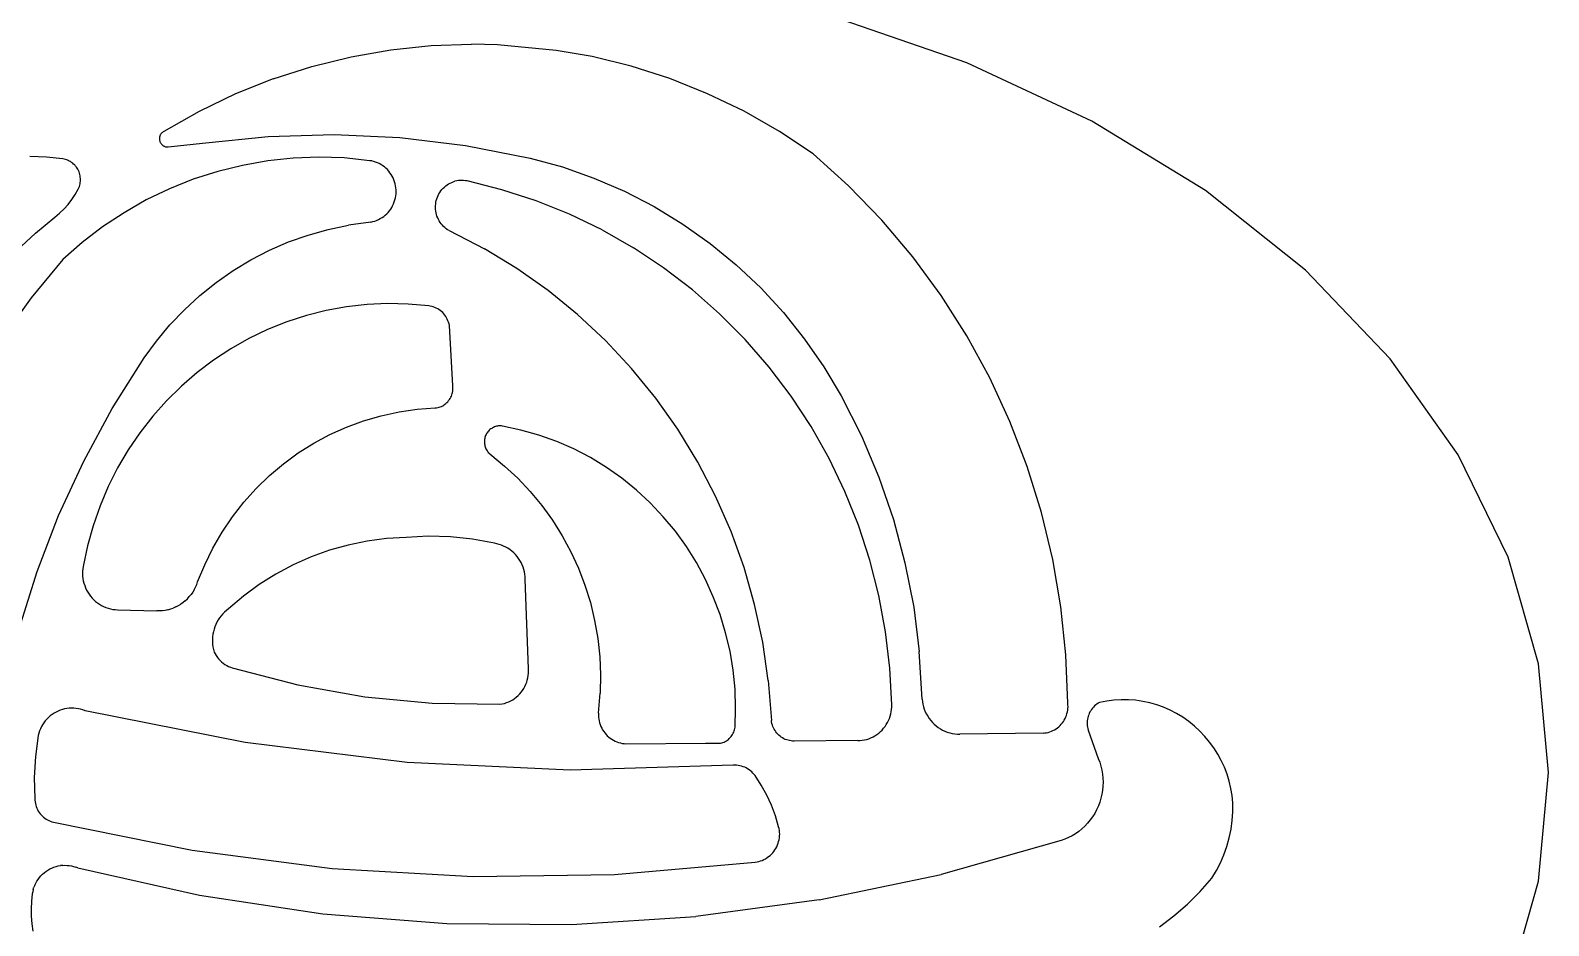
# Model space of a CAD drawing. Extents: x 396092 to 455492, y 17293 to 132793.
# Drawn here: x 413726.5 to 413856.6, y 46302.6 to 46379.4 of the extents above; entities that cross this region are included whole.
import ezdxf

# ---------------------------------------------------------------- set-up
doc = ezdxf.new("R2010")
doc.units = 0
doc.header["$LTSCALE"] = 1000
doc.header["$MEASUREMENT"] = 0
doc.layers.add('MU', color=34, linetype='Continuous')

msp = doc.modelspace()

# ---------------------------------------------------------------- linework, layer by layer
at = {"layer": 'MU', "color": 37}
for p, q in [((413806.76, 46376.59), (413795.23, 46380.56)), ((413757.38, 46377.72), (413760.83, 46378.08)), ((413760.83, 46378.08), (413764.29, 46378.2)), ((413766.51, 46378.13), (413764.29, 46378.2)), ((413771.55, 46377.66), (413766.51, 46378.13)), ((413750.6, 46376.29), (413753.97, 46377.12)), ((413753.97, 46377.12), (413757.38, 46377.72)), ((413774.62, 46377.13), (413771.55, 46377.66)), ((413777.99, 46376.3), (413774.62, 46377.13)), ((413817.48, 46371.6), (413806.76, 46376.59)), ((413747.29, 46375.23), (413744.06, 46373.94)), ((413747.29, 46375.23), (413750.6, 46376.29)), ((413781.29, 46375.24), (413777.99, 46376.3)), ((413784.52, 46373.95), (413781.29, 46375.24)), ((413744.06, 46373.94), (413740.93, 46372.43)), ((413787.66, 46372.44), (413784.52, 46373.95)), ((413740.93, 46372.43), (413737.9, 46370.71)), ((413790.68, 46370.72), (413787.66, 46372.44)), ((413827.21, 46365.64), (413817.48, 46371.6)), ((413737.54, 46370.15), (413737.53, 46370.1)), ((413737.53, 46370.1), (413737.54, 46370.06)), ((413737.55, 46370.24), (413737.54, 46370.2)), ((413737.54, 46370.2), (413737.54, 46370.15)), ((413737.54, 46370.06), (413737.54, 46370.01)), ((413737.54, 46370.01), (413737.55, 46369.96)), ((413737.56, 46370.29), (413737.55, 46370.24)), ((413737.55, 46369.96), (413737.56, 46369.92)), ((413737.58, 46370.33), (413737.56, 46370.29)), ((413737.59, 46370.37), (413737.58, 46370.33)), ((413737.61, 46370.42), (413737.59, 46370.37)), ((413737.64, 46370.46), (413737.61, 46370.42)), ((413737.66, 46370.5), (413737.64, 46370.46)), ((413737.69, 46370.53), (413737.66, 46370.5)), ((413737.72, 46370.57), (413737.69, 46370.53)), ((413737.75, 46370.6), (413737.72, 46370.57)), ((413737.79, 46370.63), (413737.75, 46370.6)), ((413737.82, 46370.66), (413737.79, 46370.63)), ((413737.86, 46370.69), (413737.82, 46370.66)), ((413737.9, 46370.71), (413737.86, 46370.69)), ((413741.23, 46369.71), (413746.85, 46370.29)), ((413746.85, 46370.29), (413752.51, 46370.45)), ((413752.51, 46370.45), (413758.15, 46370.19)), ((413758.15, 46370.19), (413763.77, 46369.51)), ((413793.59, 46368.8), (413790.68, 46370.72)), ((413737.56, 46369.92), (413737.57, 46369.87)), ((413737.57, 46369.87), (413737.58, 46369.83)), ((413737.58, 46369.83), (413737.6, 46369.79)), ((413737.6, 46369.79), (413737.62, 46369.74)), ((413737.62, 46369.74), (413737.65, 46369.7)), ((413737.65, 46369.7), (413737.67, 46369.67)), ((413737.67, 46369.67), (413737.7, 46369.63)), ((413737.7, 46369.63), (413737.73, 46369.59)), ((413737.73, 46369.59), (413737.77, 46369.56)), ((413737.77, 46369.56), (413737.8, 46369.53)), ((413737.8, 46369.53), (413737.84, 46369.51)), ((413737.84, 46369.51), (413737.88, 46369.48)), ((413737.88, 46369.48), (413737.92, 46369.46)), ((413737.92, 46369.46), (413737.96, 46369.44)), ((413737.96, 46369.44), (413738, 46369.42)), ((413738, 46369.42), (413738.05, 46369.41)), ((413738.05, 46369.41), (413738.09, 46369.4)), ((413738.09, 46369.4), (413738.14, 46369.39)), ((413738.14, 46369.39), (413738.18, 46369.39)), ((413738.18, 46369.39), (413738.23, 46369.39)), ((413738.23, 46369.39), (413738.27, 46369.39)), ((413738.27, 46369.39), (413741.23, 46369.71)), ((413763.77, 46369.51), (413769.32, 46368.42)), ((413796.62, 46366.05), (413793.59, 46368.8)), ((413727.84, 46368.5), (413726.42, 46368.56)), ((413729.26, 46368.36), (413727.84, 46368.5)), ((413729.38, 46368.34), (413729.26, 46368.36)), ((413729.49, 46368.31), (413729.38, 46368.34)), ((413729.6, 46368.27), (413729.49, 46368.31)), ((413729.7, 46368.23), (413729.6, 46368.27)), ((413729.81, 46368.18), (413729.7, 46368.23)), ((413729.91, 46368.13), (413729.81, 46368.18)), ((413730, 46368.06), (413729.91, 46368.13)), ((413730.1, 46368), (413730, 46368.06)), ((413730.18, 46367.92), (413730.1, 46368)), ((413730.27, 46367.84), (413730.18, 46367.92)), ((413730.34, 46367.75), (413730.27, 46367.84)), ((413730.42, 46367.66), (413730.34, 46367.75)), ((413730.48, 46367.57), (413730.42, 46367.66)), ((413730.54, 46367.47), (413730.48, 46367.57)), ((413730.59, 46367.36), (413730.54, 46367.47)), ((413730.64, 46367.26), (413730.59, 46367.36)), ((413744.66, 46367.81), (413742.53, 46367.29)), ((413746.82, 46368.19), (413744.66, 46367.81)), ((413749, 46368.43), (413746.82, 46368.19)), ((413751.19, 46368.51), (413749, 46368.43)), ((413753.38, 46368.44), (413751.19, 46368.51)), ((413755.56, 46368.21), (413753.38, 46368.44)), ((413755.73, 46368.19), (413755.56, 46368.21)), ((413755.9, 46368.15), (413755.73, 46368.19)), ((413756.07, 46368.09), (413755.9, 46368.15)), ((413756.23, 46368.03), (413756.07, 46368.09)), ((413756.38, 46367.96), (413756.23, 46368.03)), ((413756.53, 46367.87), (413756.38, 46367.96)), ((413756.68, 46367.78), (413756.53, 46367.87)), ((413756.82, 46367.68), (413756.68, 46367.78)), ((413756.95, 46367.56), (413756.82, 46367.68)), ((413757.08, 46367.44), (413756.95, 46367.56)), ((413757.19, 46367.31), (413757.08, 46367.44)), ((413769.32, 46368.42), (413772.08, 46367.67)), ((413772.08, 46367.67), (413774.78, 46366.72)), ((413730.68, 46367.15), (413730.64, 46367.26)), ((413730.67, 46366), (413730.7, 46366.11)), ((413730.71, 46367.03), (413730.68, 46367.15)), ((413730.7, 46366.11), (413730.73, 46366.22)), ((413730.74, 46366.92), (413730.71, 46367.03)), ((413730.73, 46366.22), (413730.75, 46366.34)), ((413730.75, 46366.8), (413730.74, 46366.92)), ((413730.76, 46366.69), (413730.75, 46366.8)), ((413730.75, 46366.34), (413730.76, 46366.45)), ((413730.77, 46366.57), (413730.76, 46366.69)), ((413730.76, 46366.45), (413730.77, 46366.57)), ((413740.44, 46366.61), (413738.4, 46365.79)), ((413742.53, 46367.29), (413740.44, 46366.61)), ((413757.3, 46367.18), (413757.19, 46367.31)), ((413757.4, 46367.03), (413757.3, 46367.18)), ((413757.49, 46366.88), (413757.4, 46367.03)), ((413757.57, 46366.73), (413757.49, 46366.88)), ((413757.64, 46366.57), (413757.57, 46366.73)), ((413757.7, 46366.4), (413757.64, 46366.57)), ((413757.75, 46366.23), (413757.7, 46366.4)), ((413757.78, 46366.06), (413757.75, 46366.23)), ((413757.81, 46365.89), (413757.78, 46366.06)), ((413761.96, 46365.95), (413762.08, 46366.04)), ((413762.08, 46366.04), (413762.2, 46366.13)), ((413762.2, 46366.13), (413762.33, 46366.21)), ((413762.33, 46366.21), (413762.46, 46366.28)), ((413762.46, 46366.28), (413762.59, 46366.34)), ((413762.59, 46366.34), (413762.73, 46366.4)), ((413762.73, 46366.4), (413762.87, 46366.44)), ((413763.02, 46366.47), (413762.87, 46366.44)), ((413763.17, 46366.5), (413763.02, 46366.47)), ((413763.31, 46366.51), (413763.17, 46366.5)), ((413763.46, 46366.52), (413763.31, 46366.51)), ((413763.61, 46366.51), (413763.46, 46366.52)), ((413763.76, 46366.49), (413763.61, 46366.51)), ((413763.91, 46366.47), (413763.76, 46366.49)), ((413766.9, 46365.72), (413763.91, 46366.47)), ((413774.78, 46366.72), (413777.41, 46365.59)), ((413799.46, 46363.1), (413796.62, 46366.05)), ((413729.71, 46364.46), (413730.03, 46364.88)), ((413730.03, 46364.88), (413730.32, 46365.32)), ((413730.32, 46365.32), (413730.57, 46365.78)), ((413730.57, 46365.78), (413730.62, 46365.89)), ((413730.62, 46365.89), (413730.67, 46366)), ((413736.41, 46364.84), (413734.5, 46363.75)), ((413738.4, 46365.79), (413736.41, 46364.84)), ((413757.67, 46364.67), (413757.73, 46364.84)), ((413757.73, 46364.84), (413757.77, 46365.01)), ((413757.77, 46365.01), (413757.8, 46365.19)), ((413757.8, 46365.19), (413757.82, 46365.36)), ((413757.82, 46365.71), (413757.81, 46365.89)), ((413757.83, 46365.54), (413757.82, 46365.71)), ((413757.82, 46365.36), (413757.83, 46365.54)), ((413761.24, 46364.65), (413761.27, 46364.8)), ((413761.27, 46364.8), (413761.31, 46364.94)), ((413761.31, 46364.94), (413761.37, 46365.09)), ((413761.37, 46365.09), (413761.43, 46365.23)), ((413761.43, 46365.23), (413761.5, 46365.36)), ((413761.5, 46365.36), (413761.57, 46365.49)), ((413761.57, 46365.49), (413761.66, 46365.61)), ((413761.66, 46365.61), (413761.75, 46365.73)), ((413761.75, 46365.73), (413761.85, 46365.84)), ((413761.85, 46365.84), (413761.96, 46365.95)), ((413769.84, 46364.77), (413766.9, 46365.72)), ((413772.7, 46363.62), (413769.84, 46364.77)), ((413777.41, 46365.59), (413779.96, 46364.27)), ((413835.79, 46358.82), (413827.21, 46365.64)), ((413728.58, 46363.37), (413728.98, 46363.71)), ((413728.98, 46363.71), (413729.36, 46364.07)), ((413729.36, 46364.07), (413729.71, 46364.46)), ((413734.5, 46363.75), (413732.66, 46362.53)), ((413756.62, 46363.33), (413756.76, 46363.43)), ((413756.76, 46363.43), (413756.89, 46363.53)), ((413756.89, 46363.53), (413757.02, 46363.65)), ((413757.02, 46363.65), (413757.14, 46363.78)), ((413757.14, 46363.78), (413757.25, 46363.91)), ((413757.25, 46363.91), (413757.36, 46364.05)), ((413757.36, 46364.05), (413757.45, 46364.2)), ((413757.45, 46364.2), (413757.53, 46364.35)), ((413757.53, 46364.35), (413757.61, 46364.51)), ((413757.61, 46364.51), (413757.67, 46364.67)), ((413761.2, 46364.35), (413761.22, 46364.5)), ((413761.2, 46364.2), (413761.2, 46364.35)), ((413761.21, 46364.05), (413761.2, 46364.2)), ((413761.22, 46363.89), (413761.21, 46364.05)), ((413761.22, 46364.5), (413761.24, 46364.65)), ((413761.25, 46363.74), (413761.22, 46363.89)), ((413761.29, 46363.6), (413761.25, 46363.74)), ((413761.33, 46363.45), (413761.29, 46363.6)), ((413761.39, 46363.31), (413761.33, 46363.45)), ((413775.49, 46362.27), (413772.7, 46363.62)), ((413779.96, 46364.27), (413782.41, 46362.77)), ((413726.9, 46362), (413728.58, 46363.37)), ((413732.66, 46362.53), (413730.91, 46361.19)), ((413750.28, 46361.83), (413751.99, 46362.31)), ((413751.99, 46362.31), (413753.73, 46362.68)), ((413755.66, 46362.95), (413753.73, 46362.68)), ((413755.66, 46362.95), (413755.83, 46362.99)), ((413755.83, 46362.99), (413755.99, 46363.03)), ((413755.99, 46363.03), (413756.15, 46363.09)), ((413756.15, 46363.09), (413756.31, 46363.16)), ((413756.31, 46363.16), (413756.47, 46363.24)), ((413756.47, 46363.24), (413756.62, 46363.33)), ((413761.45, 46363.17), (413761.39, 46363.31)), ((413761.52, 46363.04), (413761.45, 46363.17)), ((413761.6, 46362.91), (413761.52, 46363.04)), ((413761.69, 46362.79), (413761.6, 46362.91)), ((413761.79, 46362.68), (413761.69, 46362.79)), ((413761.89, 46362.57), (413761.79, 46362.68)), ((413762, 46362.47), (413761.89, 46362.57)), ((413762.12, 46362.37), (413762, 46362.47)), ((413762.24, 46362.29), (413762.12, 46362.37)), ((413762.37, 46362.21), (413762.24, 46362.29)), ((413762.37, 46362.21), (413765.39, 46360.65)), ((413775.49, 46362.27), (413778.18, 46360.74)), ((413782.41, 46362.77), (413784.76, 46361.11)), ((413802.11, 46359.97), (413799.46, 46363.1)), ((413725.32, 46360.51), (413726.9, 46362)), ((413730.91, 46361.19), (413729.24, 46359.73)), ((413746.97, 46360.53), (413748.6, 46361.24)), ((413748.6, 46361.24), (413750.28, 46361.83)), ((413784.76, 46361.11), (413786.98, 46359.28)), ((413729.24, 46359.73), (413726.53, 46356.44)), ((413743.86, 46358.79), (413745.38, 46359.71)), ((413745.38, 46359.71), (413746.97, 46360.53)), ((413768.18, 46358.96), (413765.39, 46360.65)), ((413780.76, 46359.02), (413778.18, 46360.74)), ((413804.54, 46356.66), (413802.11, 46359.97)), ((413742.39, 46357.76), (413743.86, 46358.79)), ((413770.85, 46357.09), (413768.18, 46358.96)), ((413783.23, 46357.13), (413780.76, 46359.02)), ((413786.98, 46359.28), (413789.08, 46357.3)), ((413843.06, 46351.23), (413835.79, 46358.82)), ((413741, 46356.64), (413742.39, 46357.76)), ((413773.38, 46355.03), (413770.85, 46357.09)), ((413785.56, 46355.08), (413783.23, 46357.13)), ((413789.08, 46357.3), (413791.03, 46355.18)), ((413726.53, 46356.44), (413724.05, 46352.96)), ((413739.68, 46355.43), (413741, 46356.64)), ((413753.58, 46355.68), (413751.84, 46355.36)), ((413755.33, 46355.88), (413753.58, 46355.68)), ((413757.1, 46355.96), (413755.33, 46355.88)), ((413758.86, 46355.92), (413757.1, 46355.96)), ((413760.62, 46355.77), (413758.86, 46355.92)), ((413760.75, 46355.75), (413760.62, 46355.77)), ((413760.88, 46355.72), (413760.75, 46355.75)), ((413761.01, 46355.68), (413760.88, 46355.72)), ((413761.14, 46355.63), (413761.01, 46355.68)), ((413761.27, 46355.57), (413761.14, 46355.63)), ((413806.75, 46353.19), (413804.54, 46356.66)), ((413738.44, 46354.13), (413739.68, 46355.43)), ((413748.45, 46354.38), (413746.81, 46353.73)), ((413750.13, 46354.93), (413748.45, 46354.38)), ((413751.84, 46355.36), (413750.13, 46354.93)), ((413761.39, 46355.51), (413761.27, 46355.57)), ((413761.5, 46355.44), (413761.39, 46355.51)), ((413761.61, 46355.36), (413761.5, 46355.44)), ((413761.72, 46355.27), (413761.61, 46355.36)), ((413761.82, 46355.18), (413761.72, 46355.27)), ((413761.91, 46355.07), (413761.82, 46355.18)), ((413762, 46354.97), (413761.91, 46355.07)), ((413762.08, 46354.85), (413762, 46354.97)), ((413762.15, 46354.74), (413762.08, 46354.85)), ((413762.21, 46354.61), (413762.15, 46354.74)), ((413762.27, 46354.49), (413762.21, 46354.61)), ((413762.32, 46354.36), (413762.27, 46354.49)), ((413762.36, 46354.23), (413762.32, 46354.36)), ((413775.77, 46352.79), (413773.38, 46355.03)), ((413787.76, 46352.87), (413785.56, 46355.08)), ((413791.03, 46355.18), (413792.84, 46352.92)), ((413737.29, 46352.75), (413738.44, 46354.13)), ((413746.81, 46353.73), (413745.21, 46352.96)), ((413762.39, 46354.09), (413762.36, 46354.23)), ((413762.68, 46348.92), (413762.39, 46354.09)), ((413808.72, 46349.58), (413806.75, 46353.19)), ((413736.23, 46351.3), (413737.29, 46352.75)), ((413743.67, 46352.09), (413742.18, 46351.12)), ((413745.21, 46352.96), (413743.67, 46352.09)), ((413778.01, 46350.4), (413775.77, 46352.79)), ((413789.8, 46350.52), (413787.76, 46352.87)), ((413792.84, 46352.92), (413794.49, 46350.54)), ((413733.49, 46346.96), (413736.23, 46351.3)), ((413742.18, 46351.12), (413740.77, 46350.05)), ((413780.08, 46347.86), (413778.01, 46350.4)), ((413791.69, 46348.03), (413789.8, 46350.52)), ((413794.49, 46350.54), (413795.98, 46348.05)), ((413848.88, 46342.99), (413843.06, 46351.23)), ((413740.77, 46350.05), (413739.42, 46348.88)), ((413810.45, 46345.84), (413808.72, 46349.58)), ((413739.42, 46348.88), (413738.15, 46347.63)), ((413762.4, 46347.73), (413762.46, 46347.83)), ((413762.46, 46347.83), (413762.51, 46347.93)), ((413762.51, 46347.93), (413762.56, 46348.03)), ((413762.56, 46348.03), (413762.6, 46348.14)), ((413762.6, 46348.14), (413762.64, 46348.24)), ((413762.64, 46348.24), (413762.66, 46348.35)), ((413762.66, 46348.35), (413762.68, 46348.47)), ((413762.7, 46348.81), (413762.68, 46348.92)), ((413762.68, 46348.47), (413762.69, 46348.58)), ((413762.69, 46348.58), (413762.7, 46348.69)), ((413762.7, 46348.69), (413762.7, 46348.81)), ((413781.98, 46345.18), (413780.08, 46347.86)), ((413793.4, 46345.41), (413791.69, 46348.03)), ((413795.98, 46348.05), (413797.71, 46344.62)), ((413731.04, 46342.45), (413733.49, 46346.96)), ((413738.15, 46347.63), (413736.96, 46346.3)), ((413756.55, 46346.35), (413758.08, 46346.68)), ((413758.08, 46346.68), (413759.62, 46346.9)), ((413759.62, 46346.9), (413761.18, 46347.01)), ((413761.18, 46347.01), (413761.29, 46347.02)), ((413761.29, 46347.02), (413761.4, 46347.04)), ((413761.4, 46347.04), (413761.51, 46347.07)), ((413761.51, 46347.07), (413761.61, 46347.11)), ((413761.61, 46347.11), (413761.72, 46347.15)), ((413761.72, 46347.15), (413761.82, 46347.2)), ((413761.82, 46347.2), (413761.91, 46347.26)), ((413761.91, 46347.26), (413762.01, 46347.33)), ((413762.01, 46347.33), (413762.1, 46347.4)), ((413762.1, 46347.4), (413762.18, 46347.47)), ((413762.18, 46347.47), (413762.26, 46347.55)), ((413762.26, 46347.55), (413762.33, 46347.64)), ((413762.33, 46347.64), (413762.4, 46347.73)), ((413736.96, 46346.3), (413735.86, 46344.89)), ((413752.15, 46344.73), (413753.58, 46345.37)), ((413753.58, 46345.37), (413755.04, 46345.91)), ((413755.04, 46345.91), (413756.55, 46346.35)), ((413765.94, 46345.21), (413765.87, 46345.16)), ((413766.02, 46345.26), (413765.94, 46345.21)), ((413766.1, 46345.31), (413766.02, 46345.26)), ((413766.18, 46345.35), (413766.1, 46345.31)), ((413766.26, 46345.39), (413766.18, 46345.35)), ((413766.34, 46345.42), (413766.26, 46345.39)), ((413766.43, 46345.44), (413766.34, 46345.42)), ((413766.52, 46345.46), (413766.43, 46345.44)), ((413766.61, 46345.47), (413766.52, 46345.46)), ((413766.69, 46345.47), (413766.61, 46345.47)), ((413766.78, 46345.47), (413766.69, 46345.47)), ((413766.87, 46345.47), (413766.78, 46345.47)), ((413766.96, 46345.45), (413766.87, 46345.47)), ((413768.53, 46345.12), (413766.96, 46345.45)), ((413794.94, 46342.69), (413793.4, 46345.41)), ((413811.94, 46341.99), (413810.45, 46345.84)), ((413735.86, 46344.89), (413734.86, 46343.41)), ((413749.43, 46343.15), (413750.76, 46343.99)), ((413750.76, 46343.99), (413752.15, 46344.73)), ((413765.4, 46344.21), (413765.39, 46344.11)), ((413765.39, 46344.11), (413765.4, 46344.02)), ((413765.41, 46344.3), (413765.4, 46344.21)), ((413765.4, 46344.02), (413765.4, 46343.93)), ((413765.4, 46343.93), (413765.42, 46343.84)), ((413765.42, 46344.39), (413765.41, 46344.3)), ((413765.44, 46344.48), (413765.42, 46344.39)), ((413765.47, 46344.56), (413765.44, 46344.48)), ((413765.5, 46344.65), (413765.47, 46344.56)), ((413765.54, 46344.73), (413765.5, 46344.65)), ((413765.58, 46344.81), (413765.54, 46344.73)), ((413765.63, 46344.89), (413765.58, 46344.81)), ((413765.69, 46344.96), (413765.63, 46344.89)), ((413765.74, 46345.03), (413765.69, 46344.96)), ((413765.81, 46345.1), (413765.74, 46345.03)), ((413765.87, 46345.16), (413765.81, 46345.1)), ((413770.07, 46344.68), (413768.53, 46345.12)), ((413771.59, 46344.14), (413770.07, 46344.68)), ((413773.06, 46343.5), (413771.59, 46344.14)), ((413783.69, 46342.37), (413781.98, 46345.18)), ((413797.71, 46344.62), (413799.21, 46341.08)), ((413734.86, 46343.41), (413733.95, 46341.87)), ((413748.16, 46342.22), (413749.43, 46343.15)), ((413765.42, 46343.84), (413765.44, 46343.75)), ((413765.44, 46343.75), (413765.46, 46343.67)), ((413765.46, 46343.67), (413765.5, 46343.58)), ((413765.5, 46343.58), (413765.53, 46343.5)), ((413765.53, 46343.5), (413765.58, 46343.42)), ((413765.58, 46343.42), (413765.62, 46343.34)), ((413765.62, 46343.34), (413765.68, 46343.27)), ((413765.68, 46343.27), (413765.73, 46343.2)), ((413765.73, 46343.2), (413765.8, 46343.13)), ((413765.8, 46343.13), (413765.86, 46343.07)), ((413765.86, 46343.07), (413767.13, 46342.03)), ((413774.49, 46342.75), (413773.06, 46343.5)), ((413775.86, 46341.92), (413774.49, 46342.75)), ((413796.3, 46339.86), (413794.94, 46342.69)), ((413853.15, 46334.22), (413848.88, 46342.99)), ((413728.89, 46337.79), (413731.04, 46342.45)), ((413733.95, 46341.87), (413733.14, 46340.27)), ((413746.96, 46341.21), (413748.16, 46342.22)), ((413767.13, 46342.03), (413768.27, 46340.98)), ((413777.18, 46340.99), (413775.86, 46341.92)), ((413785.21, 46339.45), (413783.69, 46342.37)), ((413813.16, 46338.05), (413811.94, 46341.99)), ((413733.14, 46340.27), (413732.44, 46338.61)), ((413744.77, 46338.93), (413745.83, 46340.11)), ((413745.83, 46340.11), (413746.96, 46341.21)), ((413768.27, 46340.98), (413769.33, 46339.85)), ((413778.43, 46339.97), (413777.18, 46340.99)), ((413799.21, 46341.08), (413800.46, 46337.44)), ((413743.8, 46337.68), (413744.77, 46338.93)), ((413769.33, 46339.85), (413770.32, 46338.65)), ((413779.62, 46338.87), (413778.43, 46339.97)), ((413780.73, 46337.69), (413779.62, 46338.87)), ((413786.54, 46336.43), (413785.21, 46339.45)), ((413797.47, 46336.95), (413796.3, 46339.86)), ((413727.04, 46332.99), (413728.89, 46337.79)), ((413732.44, 46338.61), (413731.85, 46336.92)), ((413742.91, 46336.37), (413743.8, 46337.68)), ((413770.32, 46338.65), (413771.23, 46337.38)), ((413771.23, 46337.38), (413772.06, 46336.06)), ((413781.77, 46336.44), (413780.73, 46337.69)), ((413800.46, 46337.44), (413801.45, 46333.73)), ((413814.13, 46334.03), (413813.16, 46338.05)), ((413731.85, 46336.92), (413731.36, 46335.19)), ((413742.12, 46335), (413742.91, 46336.37)), ((413782.71, 46335.13), (413781.77, 46336.44)), ((413787.66, 46333.33), (413786.54, 46336.43)), ((413798.44, 46333.97), (413797.47, 46336.95)), ((413731.36, 46335.19), (413730.99, 46333.43)), ((413741.42, 46333.57), (413742.12, 46335)), ((413752.11, 46334.81), (413750.53, 46334.24)), ((413753.72, 46335.26), (413752.11, 46334.81)), ((413755.35, 46335.6), (413753.72, 46335.26)), ((413757.01, 46335.82), (413755.35, 46335.6)), ((413758.68, 46335.92), (413757.01, 46335.82)), ((413760.58, 46336.01), (413758.68, 46335.92)), ((413762.48, 46335.95), (413760.58, 46336.01)), ((413764.37, 46335.75), (413762.48, 46335.95)), ((413766.25, 46335.41), (413764.37, 46335.75)), ((413766.45, 46335.37), (413766.25, 46335.41)), ((413766.65, 46335.32), (413766.45, 46335.37)), ((413766.85, 46335.25), (413766.65, 46335.32)), ((413767.04, 46335.17), (413766.85, 46335.25)), ((413767.23, 46335.08), (413767.04, 46335.17)), ((413767.41, 46334.98), (413767.23, 46335.08)), ((413767.59, 46334.86), (413767.41, 46334.98)), ((413767.75, 46334.73), (413767.59, 46334.86)), ((413772.06, 46336.06), (413772.8, 46334.69)), ((413783.58, 46333.75), (413782.71, 46335.13)), ((413740.81, 46332.1), (413741.42, 46333.57)), ((413749, 46333.56), (413747.52, 46332.77)), ((413750.53, 46334.24), (413749, 46333.56)), ((413767.91, 46334.59), (413767.75, 46334.73)), ((413768.06, 46334.44), (413767.91, 46334.59)), ((413768.19, 46334.28), (413768.06, 46334.44)), ((413768.32, 46334.12), (413768.19, 46334.28)), ((413768.44, 46333.94), (413768.32, 46334.12)), ((413768.54, 46333.75), (413768.44, 46333.94)), ((413768.63, 46333.56), (413768.54, 46333.75)), ((413768.71, 46333.37), (413768.63, 46333.56)), ((413772.8, 46334.69), (413773.45, 46333.27)), ((413784.35, 46332.31), (413783.58, 46333.75)), ((413799.22, 46330.92), (413798.44, 46333.97)), ((413801.45, 46333.73), (413802.2, 46329.94)), ((413814.82, 46329.95), (413814.13, 46334.03)), ((413855.76, 46325.09), (413853.15, 46334.22)), ((413725.51, 46328.07), (413727.04, 46332.99)), ((413730.96, 46333.22), (413730.94, 46333.01)), ((413730.94, 46333.01), (413730.94, 46332.8)), ((413730.94, 46332.8), (413730.95, 46332.59)), ((413730.95, 46332.59), (413730.97, 46332.39)), ((413730.99, 46333.43), (413730.96, 46333.22)), ((413730.97, 46332.39), (413731.01, 46332.18)), ((413731.01, 46332.18), (413731.06, 46331.98)), ((413747.52, 46332.77), (413746.09, 46331.87)), ((413768.78, 46333.17), (413768.71, 46333.37)), ((413768.83, 46332.96), (413768.78, 46333.17)), ((413768.87, 46332.75), (413768.83, 46332.96)), ((413768.89, 46332.54), (413768.87, 46332.75)), ((413768.9, 46332.33), (413768.89, 46332.54)), ((413769.17, 46324.66), (413768.9, 46332.33)), ((413773.45, 46333.27), (413774.01, 46331.81)), ((413785.02, 46330.83), (413784.35, 46332.31)), ((413788.56, 46330.15), (413787.66, 46333.33)), ((413731.06, 46331.98), (413731.13, 46331.78)), ((413731.13, 46331.78), (413731.2, 46331.58)), ((413731.2, 46331.58), (413731.29, 46331.4)), ((413731.29, 46331.4), (413731.39, 46331.21)), ((413731.39, 46331.21), (413731.51, 46331.04)), ((413731.51, 46331.04), (413731.63, 46330.87)), ((413731.63, 46330.87), (413731.76, 46330.71)), ((413740.09, 46330.84), (413740.25, 46331.03)), ((413740.39, 46331.23), (413740.25, 46331.03)), ((413740.52, 46331.43), (413740.39, 46331.23)), ((413740.52, 46331.43), (413740.63, 46331.65)), ((413740.63, 46331.65), (413740.73, 46331.87)), ((413740.73, 46331.87), (413740.81, 46332.1)), ((413744.74, 46330.88), (413743.45, 46329.79)), ((413746.09, 46331.87), (413744.74, 46330.88)), ((413774.01, 46331.81), (413774.48, 46330.32)), ((413799.79, 46327.83), (413799.22, 46330.92)), ((413731.76, 46330.71), (413731.91, 46330.57)), ((413731.91, 46330.57), (413732.06, 46330.43)), ((413732.06, 46330.43), (413732.22, 46330.3)), ((413732.22, 46330.3), (413732.39, 46330.18)), ((413732.39, 46330.18), (413732.57, 46330.08)), ((413732.57, 46330.08), (413732.75, 46329.99)), ((413732.75, 46329.99), (413732.94, 46329.91)), ((413732.94, 46329.91), (413733.14, 46329.84)), ((413733.14, 46329.84), (413733.34, 46329.78)), ((413733.34, 46329.78), (413733.54, 46329.74)), ((413733.54, 46329.74), (413733.74, 46329.72)), ((413733.74, 46329.72), (413733.94, 46329.7)), ((413733.94, 46329.7), (413737.31, 46329.61)), ((413737.55, 46329.61), (413737.31, 46329.61)), ((413737.79, 46329.63), (413737.55, 46329.61)), ((413738.03, 46329.66), (413737.79, 46329.63)), ((413738.26, 46329.71), (413738.03, 46329.66)), ((413738.26, 46329.71), (413738.5, 46329.78)), ((413738.5, 46329.78), (413738.72, 46329.86)), ((413738.94, 46329.96), (413738.72, 46329.86)), ((413738.94, 46329.96), (413739.16, 46330.07)), ((413739.16, 46330.07), (413739.36, 46330.2)), ((413739.56, 46330.34), (413739.36, 46330.2)), ((413739.75, 46330.49), (413739.56, 46330.34)), ((413739.75, 46330.49), (413739.93, 46330.66)), ((413739.93, 46330.66), (413740.09, 46330.84)), ((413743.28, 46329.66), (413743.12, 46329.51)), ((413743.45, 46329.79), (413743.28, 46329.66)), ((413774.48, 46330.32), (413774.84, 46328.8)), ((413785.6, 46329.3), (413785.02, 46330.83)), ((413789.26, 46326.92), (413788.56, 46330.15)), ((413802.2, 46329.94), (413802.68, 46326.12)), ((413815.25, 46325.84), (413814.82, 46329.95)), ((413742.37, 46328.45), (413742.29, 46328.25)), ((413742.46, 46328.65), (413742.37, 46328.45)), ((413742.57, 46328.84), (413742.46, 46328.65)), ((413742.69, 46329.02), (413742.57, 46328.84)), ((413742.82, 46329.19), (413742.69, 46329.02)), ((413742.96, 46329.36), (413742.82, 46329.19)), ((413743.12, 46329.51), (413742.96, 46329.36)), ((413774.84, 46328.8), (413775.11, 46327.25)), ((413786.07, 46327.74), (413785.6, 46329.3)), ((413742.09, 46327.39), (413742.08, 46327.18)), ((413742.08, 46327.18), (413742.08, 46326.96)), ((413742.12, 46327.61), (413742.09, 46327.39)), ((413742.16, 46327.83), (413742.12, 46327.61)), ((413742.22, 46328.04), (413742.16, 46327.83)), ((413742.29, 46328.25), (413742.22, 46328.04)), ((413775.11, 46327.25), (413775.28, 46325.69)), ((413786.45, 46326.15), (413786.07, 46327.74)), ((413800.16, 46324.71), (413799.79, 46327.83)), ((413742.08, 46326.96), (413742.09, 46326.74)), ((413742.09, 46326.74), (413742.12, 46326.52)), ((413742.12, 46326.52), (413742.16, 46326.3)), ((413742.16, 46326.3), (413742.22, 46326.09)), ((413742.22, 46326.09), (413742.3, 46325.93)), ((413742.3, 46325.93), (413742.39, 46325.78)), ((413742.39, 46325.78), (413742.5, 46325.63)), ((413775.28, 46325.69), (413775.35, 46324.13)), ((413786.71, 46324.54), (413786.45, 46326.15)), ((413789.73, 46323.65), (413789.26, 46326.92)), ((413802.91, 46322.05), (413802.68, 46326.12)), ((413815.41, 46321.7), (413815.25, 46325.84)), ((413742.5, 46325.63), (413742.61, 46325.5)), ((413742.61, 46325.5), (413742.73, 46325.37)), ((413742.73, 46325.37), (413742.86, 46325.25)), ((413742.86, 46325.25), (413743, 46325.13)), ((413743, 46325.13), (413743.14, 46325.03)), ((413743.14, 46325.03), (413743.3, 46324.94)), ((413743.3, 46324.94), (413743.45, 46324.86)), ((413743.45, 46324.86), (413743.62, 46324.79)), ((413743.62, 46324.79), (413743.78, 46324.73)), ((413743.78, 46324.73), (413749.41, 46323.27)), ((413769.18, 46324.47), (413769.17, 46324.66)), ((413769.17, 46324.27), (413769.18, 46324.47)), ((413786.88, 46322.91), (413786.71, 46324.54)), ((413800.32, 46321.56), (413800.16, 46324.71)), ((413856.63, 46315.76), (413855.76, 46325.09)), ((413749.41, 46323.27), (413755.14, 46322.25)), ((413768.77, 46322.97), (413768.86, 46323.14)), ((413768.86, 46323.14), (413768.94, 46323.32)), ((413768.94, 46323.32), (413769.02, 46323.5)), ((413769.02, 46323.5), (413769.07, 46323.69)), ((413769.07, 46323.69), (413769.12, 46323.88)), ((413769.12, 46323.88), (413769.15, 46324.07)), ((413769.15, 46324.07), (413769.17, 46324.27)), ((413775.35, 46324.13), (413775.32, 46322.56)), ((413789.73, 46323.65), (413790, 46320.22)), ((413755.14, 46322.25), (413760.92, 46321.7)), ((413767.3, 46321.75), (413767.48, 46321.82)), ((413767.48, 46321.82), (413767.65, 46321.9)), ((413767.65, 46321.9), (413767.82, 46322)), ((413767.82, 46322), (413767.98, 46322.11)), ((413767.98, 46322.11), (413768.13, 46322.23)), ((413768.13, 46322.23), (413768.28, 46322.36)), ((413768.28, 46322.36), (413768.42, 46322.5)), ((413768.42, 46322.5), (413768.54, 46322.64)), ((413768.54, 46322.64), (413768.66, 46322.8)), ((413768.66, 46322.8), (413768.77, 46322.97)), ((413775.18, 46320.84), (413775.32, 46322.56)), ((413786.93, 46321.27), (413786.88, 46322.91)), ((413802.91, 46322.05), (413802.94, 46321.83)), ((413802.94, 46321.83), (413802.98, 46321.61)), ((413818.14, 46321.77), (413818.02, 46321.7)), ((413818.75, 46321.89), (413818.14, 46321.77)), ((413819.36, 46321.96), (413818.75, 46321.89)), ((413819.98, 46322), (413819.36, 46321.96)), ((413820.6, 46321.99), (413819.98, 46322)), ((413821.22, 46321.95), (413820.6, 46321.99)), ((413821.83, 46321.86), (413821.22, 46321.95)), ((413822.44, 46321.73), (413821.83, 46321.86)), ((413728.03, 46320.48), (413727.89, 46320.34)), ((413728.18, 46320.61), (413728.03, 46320.48)), ((413728.33, 46320.73), (413728.18, 46320.61)), ((413728.5, 46320.84), (413728.33, 46320.73)), ((413728.67, 46320.94), (413728.5, 46320.84)), ((413728.85, 46321.03), (413728.67, 46320.94)), ((413729.03, 46321.1), (413728.85, 46321.03)), ((413729.22, 46321.16), (413729.03, 46321.1)), ((413729.41, 46321.21), (413729.22, 46321.16)), ((413729.61, 46321.25), (413729.41, 46321.21)), ((413729.8, 46321.27), (413729.61, 46321.25)), ((413730, 46321.28), (413729.8, 46321.27)), ((413730.2, 46321.28), (413730, 46321.28)), ((413730.39, 46321.26), (413730.2, 46321.28)), ((413730.59, 46321.23), (413730.39, 46321.26)), ((413730.78, 46321.19), (413730.59, 46321.23)), ((413730.97, 46321.13), (413730.78, 46321.19)), ((413731.16, 46321.06), (413730.97, 46321.13)), ((413744.88, 46318.32), (413731.16, 46321.06)), ((413760.92, 46321.7), (413766.73, 46321.61)), ((413766.73, 46321.61), (413766.92, 46321.64)), ((413766.92, 46321.64), (413767.11, 46321.69)), ((413767.11, 46321.69), (413767.3, 46321.75)), ((413775.18, 46320.84), (413775.18, 46320.67)), ((413775.18, 46320.67), (413775.18, 46320.51)), ((413775.18, 46320.51), (413775.2, 46320.34)), ((413786.88, 46319.64), (413786.93, 46321.27)), ((413800.12, 46320.4), (413800.18, 46320.59)), ((413800.18, 46320.59), (413800.24, 46320.78)), ((413800.24, 46320.78), (413800.28, 46320.97)), ((413800.28, 46320.97), (413800.3, 46321.17)), ((413800.3, 46321.17), (413800.32, 46321.37)), ((413800.32, 46321.37), (413800.32, 46321.56)), ((413802.98, 46321.61), (413803.03, 46321.39)), ((413803.03, 46321.39), (413803.11, 46321.18)), ((413803.11, 46321.18), (413803.19, 46320.97)), ((413803.19, 46320.97), (413803.29, 46320.77)), ((413803.29, 46320.77), (413803.4, 46320.58)), ((413803.4, 46320.58), (413803.52, 46320.4)), ((413815.18, 46320.39), (413815.25, 46320.52)), ((413815.25, 46320.52), (413815.3, 46320.66)), ((413815.3, 46320.66), (413815.34, 46320.81)), ((413815.34, 46320.81), (413815.38, 46320.96)), ((413815.38, 46320.96), (413815.4, 46321.1)), ((413815.4, 46321.1), (413815.42, 46321.25)), ((413815.42, 46321.55), (413815.41, 46321.7)), ((413815.43, 46321.4), (413815.42, 46321.55)), ((413815.42, 46321.25), (413815.43, 46321.4)), ((413817.16, 46320.58), (413817.12, 46320.45)), ((413817.2, 46320.71), (413817.16, 46320.58)), ((413817.25, 46320.83), (413817.2, 46320.71)), ((413817.31, 46320.95), (413817.25, 46320.83)), ((413817.38, 46321.06), (413817.31, 46320.95)), ((413817.45, 46321.17), (413817.38, 46321.06)), ((413817.53, 46321.28), (413817.45, 46321.17)), ((413817.62, 46321.37), (413817.53, 46321.28)), ((413817.71, 46321.47), (413817.62, 46321.37)), ((413817.81, 46321.55), (413817.71, 46321.47)), ((413817.91, 46321.63), (413817.81, 46321.55)), ((413818.02, 46321.7), (413817.91, 46321.63)), ((413823.03, 46321.56), (413822.44, 46321.73)), ((413823.62, 46321.35), (413823.03, 46321.56)), ((413824.19, 46321.1), (413823.62, 46321.35)), ((413824.74, 46320.81), (413824.19, 46321.1)), ((413825.27, 46320.49), (413824.74, 46320.81)), ((413825.78, 46320.13), (413825.27, 46320.49)), ((413727.26, 46319.32), (413727.19, 46319.13)), ((413727.33, 46319.51), (413727.26, 46319.32)), ((413727.42, 46319.69), (413727.33, 46319.51)), ((413727.52, 46319.86), (413727.42, 46319.69)), ((413727.63, 46320.03), (413727.52, 46319.86)), ((413727.75, 46320.19), (413727.63, 46320.03)), ((413727.89, 46320.34), (413727.75, 46320.19)), ((413775.2, 46320.34), (413775.23, 46320.18)), ((413775.23, 46320.18), (413775.27, 46320.02)), ((413775.27, 46320.02), (413775.32, 46319.87)), ((413775.32, 46319.87), (413775.38, 46319.71)), ((413775.38, 46319.71), (413775.45, 46319.57)), ((413775.45, 46319.57), (413775.53, 46319.42)), ((413775.53, 46319.42), (413775.62, 46319.28)), ((413775.62, 46319.28), (413775.71, 46319.15)), ((413786.72, 46319.12), (413786.77, 46319.21)), ((413786.77, 46319.21), (413786.81, 46319.32)), ((413786.81, 46319.32), (413786.84, 46319.42)), ((413786.84, 46319.42), (413786.87, 46319.53)), ((413786.87, 46319.53), (413786.88, 46319.64)), ((413790.02, 46320.09), (413790, 46320.22)), ((413790.05, 46319.96), (413790.02, 46320.09)), ((413790.08, 46319.83), (413790.05, 46319.96)), ((413790.13, 46319.71), (413790.08, 46319.83)), ((413790.18, 46319.59), (413790.13, 46319.71)), ((413790.24, 46319.47), (413790.18, 46319.59)), ((413790.31, 46319.35), (413790.24, 46319.47)), ((413790.38, 46319.25), (413790.31, 46319.35)), ((413790.46, 46319.14), (413790.38, 46319.25)), ((413799.2, 46319.14), (413799.35, 46319.27)), ((413799.35, 46319.27), (413799.49, 46319.4)), ((413799.49, 46319.4), (413799.62, 46319.55)), ((413799.62, 46319.55), (413799.74, 46319.71)), ((413799.74, 46319.71), (413799.85, 46319.87)), ((413799.85, 46319.87), (413799.95, 46320.04)), ((413799.95, 46320.04), (413800.04, 46320.22)), ((413800.04, 46320.22), (413800.12, 46320.4)), ((413803.52, 46320.4), (413803.66, 46320.22)), ((413803.66, 46320.22), (413803.8, 46320.06)), ((413803.8, 46320.06), (413803.96, 46319.9)), ((413803.96, 46319.9), (413804.13, 46319.76)), ((413804.13, 46319.76), (413804.3, 46319.62)), ((413804.3, 46319.62), (413804.49, 46319.5)), ((413804.49, 46319.5), (413804.68, 46319.4)), ((413804.68, 46319.4), (413804.88, 46319.31)), ((413804.88, 46319.31), (413805.08, 46319.23)), ((413805.08, 46319.23), (413805.29, 46319.16)), ((413805.29, 46319.16), (413805.5, 46319.11)), ((413813.44, 46319.15), (413813.58, 46319.17)), ((413813.58, 46319.17), (413813.73, 46319.2)), ((413813.73, 46319.2), (413813.87, 46319.24)), ((413813.87, 46319.24), (413814.01, 46319.3)), ((413814.01, 46319.3), (413814.14, 46319.36)), ((413814.14, 46319.36), (413814.28, 46319.42)), ((413814.28, 46319.42), (413814.4, 46319.5)), ((413814.4, 46319.5), (413814.52, 46319.59)), ((413814.52, 46319.59), (413814.64, 46319.68)), ((413814.64, 46319.68), (413814.75, 46319.78)), ((413814.75, 46319.78), (413814.85, 46319.89)), ((413814.85, 46319.89), (413814.95, 46320.01)), ((413814.95, 46320.01), (413815.03, 46320.13)), ((413815.03, 46320.13), (413815.11, 46320.26)), ((413815.11, 46320.26), (413815.18, 46320.39)), ((413817.08, 46320.19), (413817.07, 46320.06)), ((413817.07, 46320.06), (413817.07, 46319.93)), ((413817.07, 46319.93), (413817.08, 46319.79)), ((413817.1, 46320.32), (413817.08, 46320.19)), ((413817.08, 46319.79), (413817.1, 46319.66)), ((413817.12, 46320.45), (413817.1, 46320.32)), ((413817.1, 46319.66), (413817.12, 46319.53)), ((413817.12, 46319.53), (413817.16, 46319.4)), ((413817.16, 46319.4), (413818.02, 46316.97)), ((413826.27, 46319.73), (413825.78, 46320.13)), ((413826.73, 46319.31), (413826.27, 46319.73)), ((413826.73, 46319.31), (413827.16, 46318.86)), ((413727.14, 46318.93), (413726.91, 46317.14)), ((413727.19, 46319.13), (413727.14, 46318.93)), ((413758.77, 46316.61), (413744.88, 46318.32)), ((413775.71, 46319.15), (413775.82, 46319.03)), ((413775.82, 46319.03), (413775.93, 46318.91)), ((413775.93, 46318.91), (413776.05, 46318.8)), ((413776.05, 46318.8), (413776.18, 46318.7)), ((413776.18, 46318.7), (413776.31, 46318.61)), ((413776.31, 46318.61), (413776.45, 46318.53)), ((413776.45, 46318.53), (413776.6, 46318.45)), ((413776.6, 46318.45), (413776.74, 46318.39)), ((413776.74, 46318.39), (413776.9, 46318.34)), ((413776.9, 46318.34), (413777.05, 46318.3)), ((413777.05, 46318.3), (413777.21, 46318.26)), ((413777.21, 46318.26), (413777.37, 46318.24)), ((413777.37, 46318.24), (413777.53, 46318.23)), ((413777.53, 46318.23), (413784.34, 46318.27)), ((413784.34, 46318.27), (413785.64, 46318.27)), ((413785.64, 46318.27), (413785.74, 46318.29)), ((413785.74, 46318.29), (413785.84, 46318.33)), ((413785.84, 46318.33), (413785.94, 46318.37)), ((413785.94, 46318.37), (413786.04, 46318.42)), ((413786.04, 46318.42), (413786.14, 46318.47)), ((413786.14, 46318.47), (413786.23, 46318.54)), ((413786.23, 46318.54), (413786.31, 46318.6)), ((413786.31, 46318.6), (413786.39, 46318.68)), ((413786.39, 46318.68), (413786.47, 46318.75)), ((413786.47, 46318.75), (413786.54, 46318.84)), ((413786.54, 46318.84), (413786.61, 46318.93)), ((413786.61, 46318.93), (413786.67, 46319.02)), ((413786.67, 46319.02), (413786.72, 46319.12)), ((413790.55, 46319.05), (413790.46, 46319.14)), ((413790.64, 46318.95), (413790.55, 46319.05)), ((413790.74, 46318.87), (413790.64, 46318.95)), ((413790.85, 46318.79), (413790.74, 46318.87)), ((413790.96, 46318.72), (413790.85, 46318.79)), ((413791.07, 46318.66), (413790.96, 46318.72)), ((413791.19, 46318.6), (413791.07, 46318.66)), ((413791.31, 46318.56), (413791.19, 46318.6)), ((413791.44, 46318.52), (413791.31, 46318.56)), ((413791.56, 46318.49), (413791.44, 46318.52)), ((413791.69, 46318.47), (413791.56, 46318.49)), ((413791.82, 46318.46), (413791.69, 46318.47)), ((413791.95, 46318.45), (413791.82, 46318.46)), ((413797.4, 46318.49), (413791.95, 46318.45)), ((413797.4, 46318.49), (413797.59, 46318.5)), ((413797.59, 46318.5), (413797.79, 46318.52)), ((413797.79, 46318.52), (413797.98, 46318.55)), ((413797.98, 46318.55), (413798.17, 46318.6)), ((413798.17, 46318.6), (413798.35, 46318.66)), ((413798.35, 46318.66), (413798.53, 46318.73)), ((413798.53, 46318.73), (413798.71, 46318.82)), ((413798.71, 46318.82), (413798.88, 46318.91)), ((413798.88, 46318.91), (413799.04, 46319.02)), ((413799.04, 46319.02), (413799.2, 46319.14)), ((413805.5, 46319.11), (413805.72, 46319.07)), ((413805.72, 46319.07), (413805.94, 46319.05)), ((413805.94, 46319.05), (413806.16, 46319.05)), ((413813.29, 46319.14), (413806.16, 46319.05)), ((413813.29, 46319.14), (413813.44, 46319.15)), ((413827.56, 46318.37), (413827.16, 46318.86)), ((413827.93, 46317.87), (413827.56, 46318.37)), ((413828.27, 46317.33), (413827.93, 46317.87)), ((413726.91, 46317.14), (413726.81, 46315.33)), ((413772.74, 46315.97), (413758.77, 46316.61)), ((413818.02, 46316.97), (413818.15, 46316.64)), ((413818.15, 46316.64), (413818.25, 46316.31)), ((413828.57, 46316.78), (413828.27, 46317.33)), ((413828.83, 46316.21), (413828.57, 46316.78)), ((413726.81, 46315.33), (413726.85, 46313.52)), ((413786.72, 46316.38), (413772.74, 46315.97)), ((413786.87, 46316.39), (413786.72, 46316.38)), ((413787.01, 46316.38), (413786.87, 46316.39)), ((413787.15, 46316.37), (413787.01, 46316.38)), ((413787.3, 46316.34), (413787.15, 46316.37)), ((413787.44, 46316.31), (413787.3, 46316.34)), ((413787.57, 46316.26), (413787.44, 46316.31)), ((413787.71, 46316.21), (413787.57, 46316.26)), ((413787.84, 46316.15), (413787.71, 46316.21)), ((413787.96, 46316.08), (413787.84, 46316.15)), ((413788.08, 46316), (413787.96, 46316.08)), ((413788.2, 46315.91), (413788.08, 46316)), ((413788.31, 46315.81), (413788.2, 46315.91)), ((413788.41, 46315.71), (413788.31, 46315.81)), ((413788.51, 46315.6), (413788.41, 46315.71)), ((413788.6, 46315.49), (413788.51, 46315.6)), ((413789.13, 46314.68), (413788.6, 46315.49)), ((413818.25, 46316.31), (413818.33, 46315.97)), ((413818.33, 46315.97), (413818.38, 46315.63)), ((413818.38, 46315.63), (413818.42, 46315.28)), ((413818.42, 46315.28), (413818.43, 46314.93)), ((413829.06, 46315.62), (413828.83, 46316.21)), ((413829.25, 46315.02), (413829.06, 46315.62)), ((413855.76, 46306.44), (413856.63, 46315.76)), ((413789.6, 46313.83), (413789.13, 46314.68)), ((413818.38, 46314.23), (413818.33, 46313.89)), ((413818.42, 46314.58), (413818.38, 46314.23)), ((413818.43, 46314.93), (413818.42, 46314.58)), ((413829.39, 46314.4), (413829.25, 46315.02)), ((413829.5, 46313.78), (413829.39, 46314.4)), ((413726.85, 46313.52), (413726.85, 46313.38)), ((413726.85, 46313.38), (413726.87, 46313.24)), ((413726.87, 46313.24), (413726.9, 46313.11)), ((413726.9, 46313.11), (413726.93, 46312.97)), ((413726.93, 46312.97), (413726.97, 46312.84)), ((413726.97, 46312.84), (413727.02, 46312.71)), ((413727.02, 46312.71), (413727.08, 46312.58)), ((413790.01, 46312.95), (413789.6, 46313.83)), ((413790.35, 46312.04), (413790.01, 46312.95)), ((413818.03, 46312.89), (413817.88, 46312.57)), ((413818.15, 46313.21), (413818.03, 46312.89)), ((413818.25, 46313.55), (413818.15, 46313.21)), ((413818.33, 46313.89), (413818.25, 46313.55)), ((413829.57, 46313.15), (413829.5, 46313.78)), ((413829.57, 46312.39), (413829.57, 46313.15)), ((413727.08, 46312.58), (413727.15, 46312.46)), ((413727.15, 46312.46), (413727.23, 46312.34)), ((413727.23, 46312.34), (413727.31, 46312.23)), ((413727.31, 46312.23), (413727.4, 46312.12)), ((413727.4, 46312.12), (413727.5, 46312.03)), ((413727.5, 46312.03), (413727.6, 46311.93)), ((413727.6, 46311.93), (413727.71, 46311.85)), ((413727.71, 46311.85), (413727.82, 46311.77)), ((413727.82, 46311.77), (413727.94, 46311.7)), ((413727.94, 46311.7), (413728.06, 46311.64)), ((413728.06, 46311.64), (413728.19, 46311.58)), ((413728.19, 46311.58), (413728.32, 46311.54)), ((413728.32, 46311.54), (413728.45, 46311.5)), ((413728.45, 46311.5), (413740.33, 46309.09)), ((413790.62, 46311.11), (413790.35, 46312.04)), ((413817.11, 46311.42), (413816.87, 46311.17)), ((413817.33, 46311.69), (413817.11, 46311.42)), ((413817.53, 46311.97), (413817.33, 46311.69)), ((413817.72, 46312.26), (413817.53, 46311.97)), ((413817.88, 46312.57), (413817.72, 46312.26)), ((413829.41, 46310.89), (413829.51, 46311.64)), ((413829.51, 46311.64), (413829.57, 46312.39)), ((413790.66, 46310.96), (413790.62, 46311.11)), ((413790.69, 46310.8), (413790.66, 46310.96)), ((413790.66, 46310), (413790.69, 46310.16)), ((413790.7, 46310.64), (413790.69, 46310.8)), ((413790.69, 46310.16), (413790.7, 46310.32)), ((413790.71, 46310.48), (413790.7, 46310.64)), ((413790.7, 46310.32), (413790.71, 46310.48)), ((413815.47, 46310.18), (413815.16, 46310.04)), ((413815.78, 46310.34), (413815.47, 46310.18)), ((413816.07, 46310.51), (413815.78, 46310.34)), ((413816.35, 46310.71), (413816.07, 46310.51)), ((413816.62, 46310.93), (413816.35, 46310.71)), ((413816.87, 46311.17), (413816.62, 46310.93)), ((413829.05, 46309.42), (413829.25, 46310.15)), ((413829.25, 46310.15), (413829.41, 46310.89)), ((413740.33, 46309.09), (413752.35, 46307.54)), ((413789.89, 46308.65), (413790, 46308.76)), ((413790, 46308.76), (413790.11, 46308.87)), ((413790.11, 46308.87), (413790.21, 46309)), ((413790.21, 46309), (413790.3, 46309.13)), ((413790.3, 46309.13), (413790.38, 46309.26)), ((413790.38, 46309.26), (413790.46, 46309.4)), ((413790.46, 46309.4), (413790.52, 46309.55)), ((413790.52, 46309.55), (413790.58, 46309.7)), ((413790.58, 46309.7), (413790.62, 46309.85)), ((413790.62, 46309.85), (413790.66, 46310)), ((413814.84, 46309.92), (413804.55, 46307.01)), ((413815.16, 46310.04), (413814.84, 46309.92)), ((413828.8, 46308.71), (413829.05, 46309.42)), ((413727.97, 46307.39), (413728.14, 46307.49)), ((413728.14, 46307.49), (413728.31, 46307.57)), ((413728.31, 46307.57), (413728.49, 46307.64)), ((413728.49, 46307.64), (413728.67, 46307.7)), ((413728.67, 46307.7), (413728.86, 46307.75)), ((413728.86, 46307.75), (413729.05, 46307.78)), ((413729.24, 46307.8), (413729.05, 46307.78)), ((413729.24, 46307.8), (413729.43, 46307.81)), ((413729.43, 46307.81), (413729.62, 46307.8)), ((413729.62, 46307.8), (413729.81, 46307.78)), ((413729.81, 46307.78), (413730, 46307.75)), ((413730, 46307.75), (413730.18, 46307.7)), ((413730.18, 46307.7), (413730.37, 46307.65)), ((413730.54, 46307.58), (413730.37, 46307.65)), ((413730.54, 46307.58), (413740.97, 46305.24)), ((413752.35, 46307.54), (413764.44, 46306.85)), ((413776.55, 46307.03), (413788.62, 46308.08)), ((413788.62, 46308.08), (413788.77, 46308.1)), ((413788.77, 46308.1), (413788.92, 46308.13)), ((413788.92, 46308.13), (413789.07, 46308.18)), ((413789.07, 46308.18), (413789.22, 46308.23)), ((413789.22, 46308.23), (413789.36, 46308.3)), ((413789.36, 46308.3), (413789.5, 46308.37)), ((413789.5, 46308.37), (413789.64, 46308.46)), ((413789.64, 46308.46), (413789.76, 46308.55)), ((413789.76, 46308.55), (413789.89, 46308.65)), ((413828.16, 46307.35), (413828.5, 46308.02)), ((413828.5, 46308.02), (413828.8, 46308.71)), ((413726.85, 46306.1), (413726.93, 46306.27)), ((413726.93, 46306.27), (413727.03, 46306.44)), ((413727.03, 46306.44), (413727.13, 46306.6)), ((413727.13, 46306.6), (413727.25, 46306.76)), ((413727.25, 46306.76), (413727.38, 46306.9)), ((413727.38, 46306.9), (413727.51, 46307.04)), ((413727.51, 46307.04), (413727.66, 46307.17)), ((413727.66, 46307.17), (413727.81, 46307.28)), ((413727.81, 46307.28), (413727.97, 46307.39)), ((413764.44, 46306.85), (413776.55, 46307.03)), ((413794.09, 46304.84), (413804.55, 46307.01)), ((413826.76, 46305.55), (413827.77, 46306.7)), ((413827.77, 46306.7), (413828.16, 46307.35)), ((413853.15, 46297.3), (413855.76, 46306.44)), ((413726.63, 46305.35), (413726.56, 46304.72)), ((413726.67, 46305.54), (413726.63, 46305.35)), ((413726.71, 46305.73), (413726.67, 46305.54)), ((413726.71, 46305.73), (413726.78, 46305.92)), ((413726.85, 46306.1), (413726.78, 46305.92)), ((413740.97, 46305.24), (413751.53, 46303.65)), ((413825.67, 46304.46), (413826.76, 46305.55)), ((413726.56, 46304.72), (413726.53, 46304.08)), ((413726.53, 46304.08), (413726.54, 46303.44)), ((413751.53, 46303.65), (413762.18, 46302.81)), ((413794.09, 46304.84), (413783.51, 46303.41)), ((413824.51, 46303.46), (413825.67, 46304.46)), ((413726.54, 46303.44), (413726.59, 46302.8)), ((413726.59, 46302.8), (413726.69, 46302.17)), ((413762.18, 46302.81), (413772.85, 46302.73)), ((413772.85, 46302.73), (413783.51, 46303.41)), ((413823.28, 46302.54), (413824.51, 46303.46))]:
    msp.add_line(p, q, dxfattribs=at)

doc.saveas('drawing.dxf')
